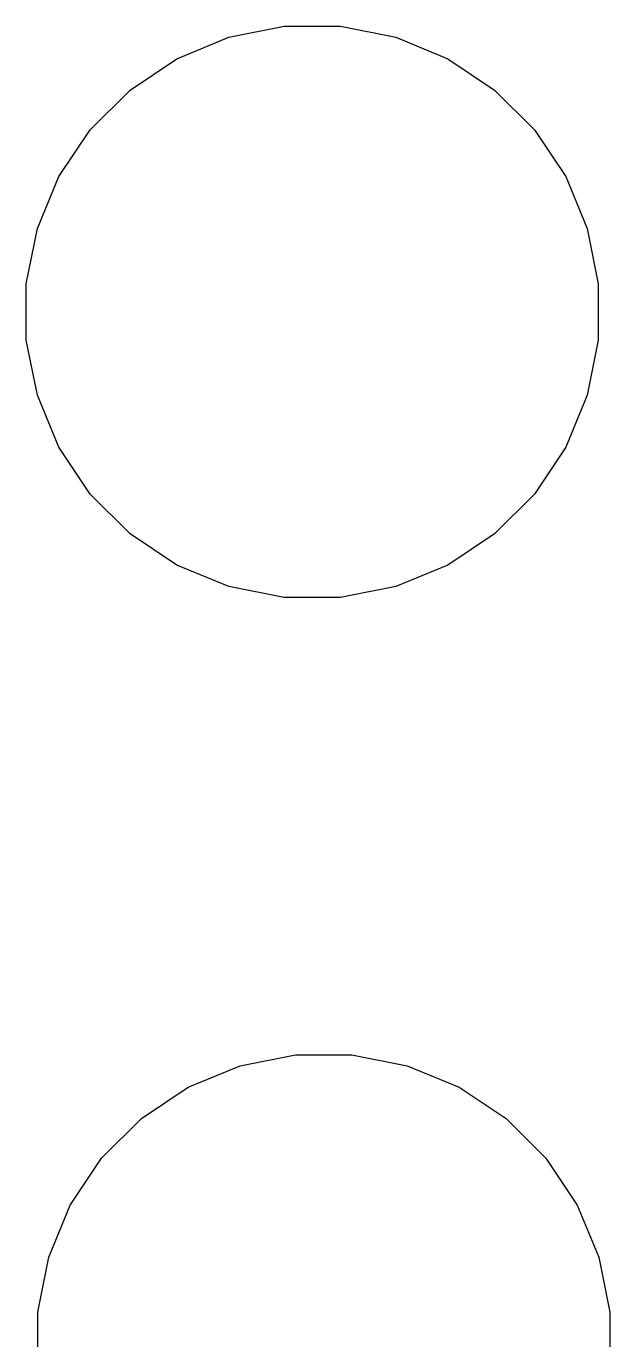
# Model space of a CAD drawing. Extents: x 3.79 to 7.56, y -4.78 to -3.57.
# Drawn here: x 3.9047 to 4.0051, y -4.1889 to -3.9626 of the extents above; entities that cross this region are included whole.
import ezdxf

# ---------------------------------------------------------------- set-up
doc = ezdxf.new("R2010")
doc.units = 0
doc.header["$MEASUREMENT"] = 0
doc.layers.add('BLACK', color=7, linetype='CONTINUOUS')

msp = doc.modelspace()

# ---------------------------------------------------------------- linework, layer by layer
at = {"layer": 'BLACK', "linetype": 'CONTINUOUS'}
for p, q in [((3.93958, -3.96449), (3.94909, -3.9626)), ((3.94909, -3.9626), (3.95878, -3.9626)), ((3.95878, -3.9626), (3.96829, -3.96449)), ((3.93063, -3.9682), (3.93958, -3.96449)), ((3.96829, -3.96449), (3.97725, -3.9682)), ((3.92257, -3.97359), (3.93063, -3.9682)), ((3.97725, -3.9682), (3.98531, -3.97359)), ((3.91571, -3.98044), (3.92257, -3.97359)), ((3.98531, -3.97359), (3.99216, -3.98044)), ((3.91033, -3.9885), (3.91571, -3.98044)), ((3.99216, -3.98044), (3.99755, -3.9885)), ((3.90662, -3.99746), (3.91033, -3.9885)), ((3.99755, -3.9885), (4.00126, -3.99746)), ((3.90472, -4.00696), (3.90662, -3.99746)), ((4.00126, -3.99746), (4.00315, -4.00696)), ((3.90472, -4.01666), (3.90472, -4.00696)), ((4.00315, -4.00696), (4.00315, -4.01666)), ((3.90662, -4.02617), (3.90472, -4.01666)), ((4.00315, -4.01666), (4.00126, -4.02617)), ((3.91033, -4.03512), (3.90662, -4.02617)), ((4.00126, -4.02617), (3.99755, -4.03512)), ((3.91571, -4.04318), (3.91033, -4.03512)), ((3.99755, -4.03512), (3.99216, -4.04318)), ((3.92257, -4.05004), (3.91571, -4.04318)), ((3.99216, -4.04318), (3.98531, -4.05004)), ((3.93063, -4.05542), (3.92257, -4.05004)), ((3.98531, -4.05004), (3.97725, -4.05542)), ((3.93958, -4.05913), (3.93063, -4.05542)), ((3.97725, -4.05542), (3.96829, -4.05913)), ((3.94909, -4.06102), (3.93958, -4.05913)), ((3.96829, -4.05913), (3.95878, -4.06102)), ((3.95878, -4.06102), (3.94909, -4.06102)), ((3.94155, -4.14166), (3.95106, -4.13976)), ((3.95106, -4.13976), (3.96075, -4.13976)), ((3.96075, -4.13976), (3.97026, -4.14166)), ((3.93259, -4.14536), (3.94155, -4.14166)), ((3.97026, -4.14166), (3.97922, -4.14536)), ((3.92453, -4.15075), (3.93259, -4.14536)), ((3.97922, -4.14536), (3.98728, -4.15075)), ((3.91768, -4.15761), (3.92453, -4.15075)), ((3.98728, -4.15075), (3.99413, -4.15761)), ((3.91229, -4.16567), (3.91768, -4.15761)), ((3.99413, -4.15761), (3.99952, -4.16567)), ((3.90858, -4.17462), (3.91229, -4.16567)), ((3.99952, -4.16567), (4.00323, -4.17462)), ((3.90669, -4.18413), (3.90858, -4.17462)), ((4.00323, -4.17462), (4.00512, -4.18413)), ((3.90669, -4.19382), (3.90669, -4.18413)), ((4.00512, -4.18413), (4.00512, -4.19382))]:
    msp.add_line(p, q, dxfattribs=at)

doc.saveas('drawing.dxf')
